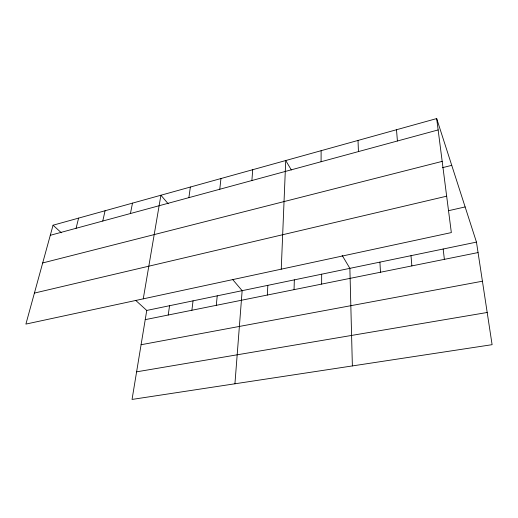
<?xml version="1.0" encoding="UTF-8"?>
<svg xmlns="http://www.w3.org/2000/svg" width="518" height="518" viewBox="0 0 518 518"><rect width="100%" height="100%" fill="white"/><g stroke="black" fill="none" stroke-linecap="round" stroke-linejoin="round"><path stroke-width="0.78" d="M321.089 161.733L321.121 150.693M321.646 284.091L321.665 274.197M294.056 289.653L294.328 279.856M281.248 269.166L285.729 160.535L291.349 169.975M267.32 295.046L267.838 285.347M251.89 180.529L252.719 169.71M234.932 383.78L242.152 290.669L232.77 279.649M216.278 305.335L217.23 295.836M219.781 189.258L220.953 178.535M191.887 310.25L193.046 300.848M188.882 197.649L190.371 187.037M168.214 315.022L169.561 305.717M135.716 300.401L146.749 310.444L132.045 399.43L492.1 344.677L476.463 242.113L436.674 118.57L53.056 225.213L25.9 324.087L451.34 232.582L436.674 118.57M143.253 298.847L160.91 195.228L168.188 203.781M130.432 213.526L132.498 203.127M102.765 221.044L105.083 210.748M76.068 228.296L78.619 218.104M50.285 235.301L438.137 129.934M42.69 262.95L442.184 161.376M442.333 167.709L451.741 165.352M34.415 293.084L446.658 196.186M448.659 210.677L465.132 206.935M146.749 310.444L476.463 242.113M145.228 319.651L478.056 252.564M141.077 344.735L482.42 281.216M136.603 371.833L487.192 312.477M53.056 225.213L61.37 232.776M342.145 255.348L349.877 268.35L352.37 365.922M443.155 249.016L444.379 259.356M410.994 255.685L411.868 265.909M396.497 129.74L397.416 141M379.921 262.121L380.477 272.235M358.016 140.436L358.437 151.586"/></g></svg>
